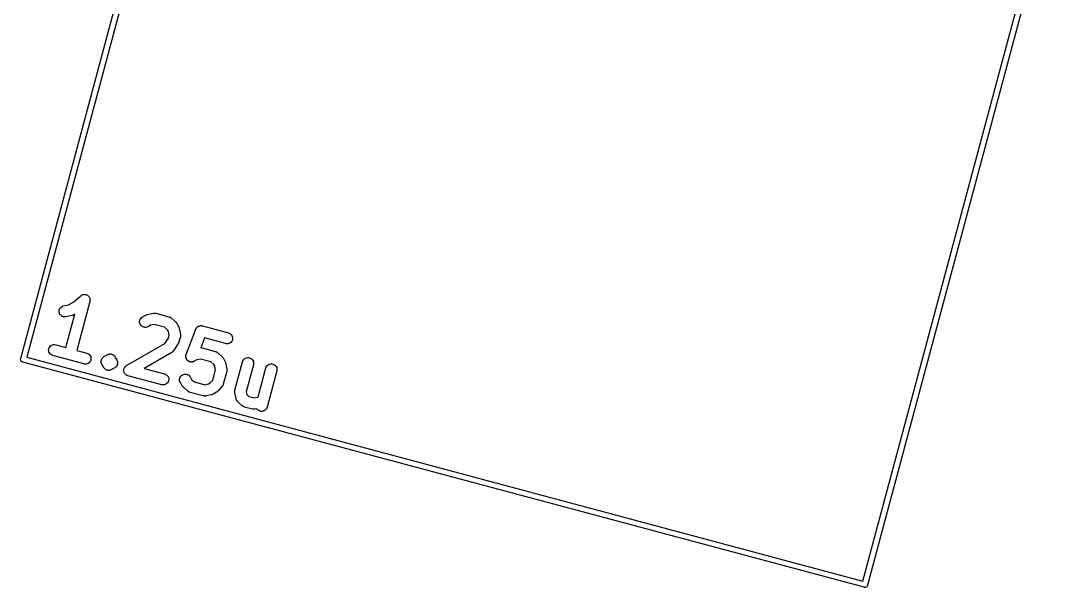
# Model space of a CAD drawing. Extents: x 72 to 342, y -189 to -99.
# Drawn here: x 158.87 to 186.64, y -189.4 to -174.06 of the extents above; entities that cross this region are included whole.
import ezdxf

# ---------------------------------------------------------------- set-up
doc = ezdxf.new("R2010")
doc.units = 0
doc.header["$MEASUREMENT"] = 0
doc.layers.add('BLACK', color=7, linetype='CONTINUOUS')

msp = doc.modelspace()

# ---------------------------------------------------------------- linework, layer by layer
at = {"layer": 'BLACK', "linetype": 'CONTINUOUS'}
for p, q in [((158.87, -183.204), (163.733, -165.056)), ((163.861, -165.165), (159.036, -183.173)), ((181.647, -189.232), (186.472, -171.224)), ((186.638, -171.193), (181.775, -189.341)), ((160.307, -181.671), (160.493, -181.508)), ((160.493, -181.508), (160.494, -181.507)), ((160.494, -181.506), (160.507, -181.498)), ((160.494, -181.507), (160.494, -181.506)), ((160.494, -181.507), (160.494, -181.507)), ((160.494, -181.507), (160.494, -181.507)), ((160.507, -181.498), (160.518, -181.489)), ((160.518, -181.489), (160.519, -181.489)), ((160.519, -181.489), (160.532, -181.483)), ((160.519, -181.489), (160.519, -181.489)), ((160.532, -181.483), (160.546, -181.477)), ((160.546, -181.477), (160.56, -181.474)), ((160.546, -181.477), (160.546, -181.477)), ((160.546, -181.477), (160.546, -181.477)), ((160.56, -181.474), (160.575, -181.471)), ((160.575, -181.471), (160.575, -181.471)), ((160.575, -181.471), (160.575, -181.471)), ((160.575, -181.471), (160.59, -181.471)), ((160.59, -181.471), (160.604, -181.47)), ((160.604, -181.47), (160.605, -181.47)), ((160.605, -181.47), (160.605, -181.47)), ((160.605, -181.47), (160.62, -181.473)), ((160.62, -181.473), (160.634, -181.475)), ((160.634, -181.475), (160.634, -181.475)), ((160.634, -181.475), (160.634, -181.475)), ((160.634, -181.475), (160.648, -181.481)), ((160.648, -181.481), (160.662, -181.486)), ((160.662, -181.486), (160.662, -181.486)), ((160.662, -181.486), (160.662, -181.486)), ((160.662, -181.486), (160.674, -181.494)), ((160.674, -181.494), (160.687, -181.502)), ((160.687, -181.502), (160.687, -181.502)), ((160.687, -181.502), (160.687, -181.502)), ((160.687, -181.502), (160.698, -181.512)), ((160.698, -181.512), (160.708, -181.522)), ((160.708, -181.522), (160.708, -181.522)), ((160.708, -181.522), (160.708, -181.522)), ((160.708, -181.522), (160.717, -181.534)), ((160.717, -181.534), (160.726, -181.547)), ((160.726, -181.547), (160.726, -181.547)), ((160.726, -181.547), (160.726, -181.547)), ((160.726, -181.547), (160.732, -181.56)), ((160.732, -181.56), (160.738, -181.574)), ((160.738, -181.574), (160.738, -181.574)), ((160.738, -181.574), (160.738, -181.574)), ((160.738, -181.574), (160.741, -181.588)), ((160.741, -181.588), (160.744, -181.603)), ((160.744, -181.603), (160.744, -181.603)), ((160.744, -181.603), (160.744, -181.603)), ((160.744, -181.603), (160.745, -181.617)), ((160.745, -181.617), (160.745, -181.632)), ((159.908, -181.93), (159.911, -181.9)), ((159.911, -181.9), (159.919, -181.872)), ((159.919, -181.872), (159.933, -181.846)), ((159.933, -181.846), (159.952, -181.823)), ((159.952, -181.823), (159.975, -181.804)), ((159.975, -181.804), (160.001, -181.79)), ((160.001, -181.79), (160.029, -181.781)), ((160.029, -181.781), (160.164, -181.753)), ((160.164, -181.753), (160.307, -181.671)), ((160.741, -181.662), (160.386, -182.987)), ((160.743, -181.647), (160.741, -181.662)), ((160.745, -181.633), (160.743, -181.647)), ((160.745, -181.632), (160.745, -181.632)), ((160.745, -181.632), (160.745, -181.633)), ((159.91, -181.96), (159.908, -181.93)), ((159.919, -181.988), (159.91, -181.96)), ((159.933, -182.014), (159.919, -181.988)), ((159.952, -182.037), (159.933, -182.014)), ((159.975, -182.056), (159.952, -182.037)), ((160.001, -182.071), (159.975, -182.056)), ((160.029, -182.079), (160.001, -182.071)), ((160.059, -182.083), (160.029, -182.079)), ((160.088, -182.08), (160.059, -182.083)), ((160.091, -182.079), (160.088, -182.08)), ((160.091, -182.908), (160.332, -182.008)), ((160.25, -182.047), (160.091, -182.079)), ((160.258, -182.044), (160.25, -182.047)), ((160.266, -182.043), (160.258, -182.044)), ((160.272, -182.04), (160.266, -182.043)), ((160.278, -182.038), (160.272, -182.04)), ((160.285, -182.034), (160.278, -182.038)), ((160.293, -182.031), (160.285, -182.034)), ((160.295, -182.03), (160.293, -182.031)), ((160.332, -182.008), (160.295, -182.03)), ((162.086, -182.203), (162.091, -182.173)), ((162.091, -182.173), (162.102, -182.145)), ((162.102, -182.145), (162.117, -182.12)), ((162.117, -182.12), (162.138, -182.099)), ((162.138, -182.099), (162.162, -182.081)), ((162.162, -182.081), (162.251, -182.03)), ((162.251, -182.03), (162.253, -182.029)), ((162.253, -182.029), (162.26, -182.025)), ((162.26, -182.025), (162.268, -182.021)), ((162.268, -182.021), (162.274, -182.02)), ((162.274, -182.02), (162.28, -182.017)), ((162.28, -182.017), (162.288, -182.015)), ((162.288, -182.015), (162.296, -182.013)), ((162.296, -182.013), (162.455, -181.98)), ((162.455, -181.98), (162.457, -181.98)), ((162.457, -181.98), (162.462, -181.979)), ((162.462, -181.979), (162.466, -181.978)), ((162.466, -181.978), (162.477, -181.978)), ((162.477, -181.978), (162.487, -181.977)), ((162.487, -181.977), (162.492, -181.977)), ((162.492, -181.977), (162.496, -181.977)), ((162.496, -181.977), (162.506, -181.979)), ((162.506, -181.979), (162.517, -181.98)), ((162.517, -181.98), (162.521, -181.981)), ((162.521, -181.981), (162.525, -181.982)), ((162.525, -181.982), (162.876, -182.076)), ((162.876, -182.076), (162.878, -182.077)), ((162.878, -182.077), (162.882, -182.078)), ((162.882, -182.078), (162.886, -182.079)), ((162.886, -182.079), (162.896, -182.084)), ((162.896, -182.084), (162.906, -182.088)), ((162.906, -182.088), (162.909, -182.09)), ((162.909, -182.09), (162.913, -182.092)), ((162.913, -182.092), (162.922, -182.098)), ((162.922, -182.098), (162.931, -182.104)), ((162.931, -182.104), (162.934, -182.107)), ((162.934, -182.107), (162.938, -182.109)), ((162.938, -182.109), (163.059, -182.217)), ((162.087, -182.232), (162.086, -182.203)), ((162.093, -182.261), (162.087, -182.232)), ((162.106, -182.289), (162.093, -182.261)), ((162.123, -182.313), (162.106, -182.289)), ((162.144, -182.333), (162.123, -182.313)), ((162.169, -182.349), (162.144, -182.333)), ((162.197, -182.36), (162.169, -182.349)), ((162.226, -182.365), (162.197, -182.36)), ((162.256, -182.365), (162.226, -182.365)), ((162.285, -182.358), (162.256, -182.365)), ((162.312, -182.346), (162.285, -182.358)), ((162.314, -182.345), (162.312, -182.346)), ((162.382, -182.306), (162.314, -182.345)), ((162.481, -182.286), (162.382, -182.306)), ((162.762, -182.361), (162.481, -182.286)), ((162.838, -182.429), (162.762, -182.361)), ((162.865, -182.475), (162.838, -182.429)), ((163.059, -182.217), (163.061, -182.218)), ((163.061, -182.218), (163.066, -182.225)), ((163.066, -182.225), (163.073, -182.231)), ((163.073, -182.231), (163.076, -182.236)), ((163.076, -182.236), (163.08, -182.24)), ((163.08, -182.24), (163.085, -182.248)), ((163.085, -182.248), (163.09, -182.255)), ((163.09, -182.255), (163.141, -182.344)), ((163.141, -182.344), (163.142, -182.345)), ((163.142, -182.345), (163.146, -182.353)), ((163.146, -182.353), (163.15, -182.361)), ((163.15, -182.361), (163.152, -182.367)), ((163.152, -182.367), (163.154, -182.373)), ((163.154, -182.373), (163.156, -182.381)), ((163.156, -182.381), (163.158, -182.389)), ((163.158, -182.389), (163.191, -182.548)), ((163.347, -183.096), (163.605, -182.414)), ((163.605, -182.414), (163.606, -182.412)), ((163.606, -182.412), (163.609, -182.406)), ((163.609, -182.406), (163.611, -182.399)), ((163.611, -182.399), (163.616, -182.392)), ((163.616, -182.392), (163.62, -182.385)), ((163.62, -182.385), (163.624, -182.38)), ((163.624, -182.38), (163.627, -182.374)), ((163.627, -182.374), (163.633, -182.368)), ((163.633, -182.368), (163.638, -182.362)), ((163.638, -182.362), (163.643, -182.357)), ((163.643, -182.357), (163.648, -182.352)), ((163.648, -182.352), (163.654, -182.348)), ((163.654, -182.348), (163.661, -182.342)), ((163.661, -182.342), (163.666, -182.339)), ((163.666, -182.339), (163.672, -182.335)), ((163.672, -182.335), (163.679, -182.332)), ((163.679, -182.332), (163.687, -182.328)), ((163.687, -182.328), (163.693, -182.326)), ((163.693, -182.326), (163.699, -182.323)), ((163.699, -182.323), (163.707, -182.321)), ((163.707, -182.321), (163.715, -182.319)), ((163.715, -182.319), (163.721, -182.318)), ((163.721, -182.318), (163.728, -182.316)), ((163.728, -182.316), (163.736, -182.316)), ((163.736, -182.316), (163.744, -182.315)), ((163.744, -182.315), (163.751, -182.316)), ((163.751, -182.316), (163.758, -182.315)), ((163.758, -182.315), (163.766, -182.317)), ((163.766, -182.317), (163.774, -182.317)), ((163.774, -182.317), (163.78, -182.319)), ((163.78, -182.319), (163.787, -182.32)), ((163.787, -182.32), (164.488, -182.508)), ((162.77, -182.797), (162.863, -182.656)), ((162.863, -182.656), (162.885, -182.574)), ((162.885, -182.574), (162.865, -182.475)), ((163.189, -182.618), (163.151, -182.758)), ((163.19, -182.614), (163.189, -182.618)), ((163.191, -182.61), (163.19, -182.614)), ((163.191, -182.548), (163.191, -182.55)), ((163.191, -182.55), (163.192, -182.555)), ((163.192, -182.599), (163.191, -182.61)), ((163.192, -182.555), (163.193, -182.559)), ((163.194, -182.589), (163.192, -182.599)), ((163.193, -182.559), (163.193, -182.57)), ((163.193, -182.57), (163.194, -182.58)), ((163.194, -182.58), (163.194, -182.584)), ((163.194, -182.584), (163.194, -182.589)), ((163.842, -182.65), (163.742, -182.914)), ((164.409, -182.803), (163.842, -182.65)), ((164.488, -182.508), (164.49, -182.509)), ((164.49, -182.509), (164.518, -182.52)), ((164.518, -182.52), (164.543, -182.536)), ((164.543, -182.536), (164.564, -182.556)), ((164.564, -182.556), (164.581, -182.58)), ((164.585, -182.724), (164.569, -182.749)), ((164.581, -182.58), (164.593, -182.608)), ((164.596, -182.696), (164.585, -182.724)), ((164.593, -182.608), (164.6, -182.637)), ((164.601, -182.666), (164.596, -182.696)), ((164.6, -182.637), (164.601, -182.666)), ((159.626, -182.97), (159.631, -182.941)), ((159.627, -183), (159.626, -182.97)), ((159.633, -183.029), (159.627, -183)), ((159.631, -182.941), (159.642, -182.913)), ((159.642, -182.913), (159.658, -182.888)), ((159.658, -182.888), (159.678, -182.867)), ((159.678, -182.867), (159.703, -182.849)), ((159.703, -182.849), (159.73, -182.837)), ((159.73, -182.837), (159.759, -182.83)), ((159.759, -182.83), (159.788, -182.83)), ((159.788, -182.83), (159.818, -182.834)), ((159.818, -182.834), (160.091, -182.908)), ((160.386, -182.987), (160.659, -183.06)), ((161.735, -183.394), (162.77, -182.797)), ((162.991, -183.011), (162.985, -183.019)), ((162.998, -183.004), (162.991, -183.011)), ((163.001, -183), (162.998, -183.004)), ((163.004, -182.996), (163.001, -183)), ((163.005, -182.995), (163.004, -182.996)), ((163.131, -182.803), (163.005, -182.995)), ((163.135, -182.795), (163.131, -182.803)), ((163.14, -182.788), (163.135, -182.795)), ((163.142, -182.782), (163.14, -182.788)), ((163.145, -182.777), (163.142, -182.782)), ((163.148, -182.768), (163.145, -182.777)), ((163.151, -182.761), (163.148, -182.768)), ((163.151, -182.758), (163.151, -182.761)), ((163.742, -182.914), (163.743, -182.914)), ((163.743, -182.914), (163.748, -182.914)), ((163.748, -182.914), (163.758, -182.915)), ((163.758, -182.915), (163.768, -182.917)), ((163.768, -182.917), (163.773, -182.918)), ((163.773, -182.918), (163.777, -182.919)), ((163.777, -182.919), (164.128, -183.013)), ((164.128, -183.013), (164.13, -183.013)), ((164.13, -183.013), (164.134, -183.015)), ((164.134, -183.015), (164.138, -183.016)), ((164.138, -183.016), (164.148, -183.02)), ((164.439, -182.807), (164.409, -182.803)), ((164.468, -182.806), (164.439, -182.807)), ((164.497, -182.8), (164.468, -182.806)), ((164.524, -182.788), (164.497, -182.8)), ((164.549, -182.77), (164.524, -182.788)), ((164.569, -182.749), (164.549, -182.77)), ((158.866, -183.222), (158.868, -183.207)), ((158.866, -183.237), (158.866, -183.222)), ((158.87, -183.252), (158.866, -183.237)), ((158.868, -183.207), (158.87, -183.204)), ((158.876, -183.265), (158.87, -183.252)), ((158.885, -183.278), (158.876, -183.265)), ((158.896, -183.288), (158.885, -183.278)), ((158.908, -183.296), (158.896, -183.288)), ((159.036, -183.173), (181.647, -189.232)), ((159.645, -183.056), (159.633, -183.029)), ((159.663, -183.081), (159.645, -183.056)), ((159.684, -183.101), (159.663, -183.081)), ((159.709, -183.117), (159.684, -183.101)), ((159.737, -183.128), (159.709, -183.117)), ((159.739, -183.129), (159.737, -183.128)), ((160.58, -183.354), (159.739, -183.129)), ((160.659, -183.06), (160.661, -183.06)), ((160.661, -183.06), (160.689, -183.071)), ((160.689, -183.071), (160.714, -183.087)), ((160.714, -183.087), (160.735, -183.108)), ((160.735, -183.108), (160.752, -183.132)), ((160.756, -183.275), (160.74, -183.3)), ((160.752, -183.132), (160.764, -183.159)), ((160.766, -183.247), (160.756, -183.275)), ((160.764, -183.159), (160.771, -183.188)), ((160.771, -183.218), (160.766, -183.247)), ((160.771, -183.188), (160.771, -183.218)), ((161.047, -183.275), (161.05, -183.261)), ((161.047, -183.276), (161.047, -183.275)), ((161.047, -183.277), (161.047, -183.276)), ((161.047, -183.291), (161.047, -183.277)), ((161.048, -183.305), (161.047, -183.291)), ((161.05, -183.261), (161.052, -183.247)), ((161.052, -183.246), (161.057, -183.233)), ((161.052, -183.247), (161.052, -183.246)), ((161.052, -183.247), (161.052, -183.247)), ((161.057, -183.233), (161.063, -183.219)), ((161.063, -183.218), (161.071, -183.206)), ((161.063, -183.219), (161.063, -183.218)), ((161.063, -183.219), (161.063, -183.219)), ((161.071, -183.206), (161.078, -183.194)), ((161.078, -183.194), (161.079, -183.194)), ((161.079, -183.193), (161.089, -183.183)), ((161.079, -183.194), (161.079, -183.193)), ((161.089, -183.183), (161.099, -183.173)), ((161.099, -183.172), (161.111, -183.164)), ((161.099, -183.173), (161.099, -183.172)), ((161.099, -183.172), (161.099, -183.172)), ((161.111, -183.164), (161.123, -183.155)), ((161.123, -183.155), (161.212, -183.104)), ((161.212, -183.104), (161.213, -183.103)), ((161.213, -183.103), (161.213, -183.103)), ((161.213, -183.103), (161.213, -183.103)), ((161.213, -183.103), (161.213, -183.103)), ((161.213, -183.103), (161.213, -183.103)), ((161.213, -183.103), (161.213, -183.103)), ((161.213, -183.103), (161.214, -183.103)), ((161.214, -183.103), (161.227, -183.097)), ((161.227, -183.097), (161.24, -183.091)), ((161.227, -183.097), (161.227, -183.097)), ((161.24, -183.091), (161.24, -183.091)), ((161.24, -183.091), (161.24, -183.091)), ((161.24, -183.091), (161.241, -183.091)), ((161.241, -183.091), (161.255, -183.088)), ((161.241, -183.091), (161.241, -183.091)), ((161.255, -183.088), (161.269, -183.085)), ((161.269, -183.085), (161.269, -183.085)), ((161.269, -183.085), (161.269, -183.085)), ((161.269, -183.085), (161.27, -183.085)), ((161.27, -183.085), (161.284, -183.084)), ((161.27, -183.085), (161.27, -183.085)), ((161.284, -183.084), (161.299, -183.084)), ((161.299, -183.084), (161.299, -183.084)), ((161.299, -183.084), (161.299, -183.084)), ((161.299, -183.084), (161.3, -183.084)), ((161.299, -183.084), (161.299, -183.084)), ((161.3, -183.084), (161.314, -183.086)), ((161.314, -183.086), (161.328, -183.089)), ((161.328, -183.089), (161.328, -183.089)), ((161.328, -183.089), (161.328, -183.089)), ((161.328, -183.089), (161.329, -183.089)), ((161.329, -183.089), (161.329, -183.089)), ((161.329, -183.089), (161.342, -183.094)), ((161.342, -183.094), (161.356, -183.099)), ((161.356, -183.099), (161.356, -183.099)), ((161.356, -183.099), (161.356, -183.1)), ((161.356, -183.1), (161.356, -183.1)), ((161.356, -183.1), (161.357, -183.1)), ((161.357, -183.1), (161.369, -183.108)), ((161.369, -183.108), (161.381, -183.115)), ((161.381, -183.115), (161.381, -183.115)), ((161.381, -183.115), (161.381, -183.115)), ((161.381, -183.115), (161.382, -183.116)), ((161.382, -183.116), (161.382, -183.116)), ((161.382, -183.116), (161.392, -183.126)), ((161.392, -183.126), (161.403, -183.135)), ((161.403, -183.135), (161.403, -183.136)), ((161.403, -183.136), (161.403, -183.136)), ((161.403, -183.136), (161.403, -183.136)), ((161.403, -183.136), (161.403, -183.136)), ((161.403, -183.136), (161.412, -183.148)), ((161.412, -183.148), (161.42, -183.16)), ((161.42, -183.16), (161.471, -183.249)), ((161.471, -183.249), (161.472, -183.249)), ((161.472, -183.249), (161.472, -183.249)), ((161.472, -183.249), (161.472, -183.25)), ((161.472, -183.25), (161.472, -183.25)), ((161.472, -183.25), (161.478, -183.263)), ((161.478, -183.263), (161.484, -183.277)), ((161.484, -183.277), (161.484, -183.277)), ((161.484, -183.277), (161.484, -183.278)), ((161.484, -183.278), (161.487, -183.292)), ((161.487, -183.292), (161.49, -183.306)), ((162.954, -183.043), (162.206, -183.474)), ((162.958, -183.04), (162.954, -183.043)), ((162.962, -183.038), (162.958, -183.04)), ((162.97, -183.031), (162.962, -183.038)), ((162.978, -183.025), (162.97, -183.031)), ((162.981, -183.022), (162.978, -183.025)), ((162.985, -183.019), (162.981, -183.022)), ((163.337, -183.154), (163.338, -183.147)), ((163.338, -183.161), (163.337, -183.154)), ((163.338, -183.139), (163.339, -183.132)), ((163.338, -183.147), (163.338, -183.139)), ((163.339, -183.169), (163.338, -183.161)), ((163.339, -183.132), (163.34, -183.124)), ((163.34, -183.176), (163.339, -183.169)), ((163.34, -183.124), (163.341, -183.117)), ((163.341, -183.184), (163.34, -183.176)), ((163.341, -183.117), (163.343, -183.11)), ((163.344, -183.191), (163.341, -183.184)), ((163.343, -183.11), (163.345, -183.103)), ((163.345, -183.198), (163.344, -183.191)), ((163.345, -183.103), (163.347, -183.096)), ((163.348, -183.205), (163.345, -183.198)), ((163.351, -183.212), (163.348, -183.205)), ((163.354, -183.218), (163.351, -183.212)), ((163.357, -183.225), (163.354, -183.218)), ((163.362, -183.231), (163.357, -183.225)), ((163.365, -183.238), (163.362, -183.231)), ((163.37, -183.243), (163.365, -183.238)), ((163.374, -183.249), (163.37, -183.243)), ((163.38, -183.254), (163.374, -183.249)), ((163.385, -183.26), (163.38, -183.254)), ((163.391, -183.265), (163.385, -183.26)), ((163.396, -183.27), (163.391, -183.265)), ((163.402, -183.274), (163.396, -183.27)), ((163.408, -183.278), (163.402, -183.274)), ((163.415, -183.282), (163.408, -183.278)), ((163.421, -183.286), (163.415, -183.282)), ((163.428, -183.288), (163.421, -183.286)), ((163.435, -183.292), (163.428, -183.288)), ((163.442, -183.294), (163.435, -183.292)), ((163.449, -183.296), (163.442, -183.294)), ((163.537, -183.295), (163.53, -183.296)), ((163.544, -183.292), (163.537, -183.295)), ((163.551, -183.289), (163.544, -183.292)), ((163.557, -183.286), (163.551, -183.289)), ((163.564, -183.283), (163.557, -183.286)), ((163.566, -183.282), (163.564, -183.283)), ((163.633, -183.243), (163.566, -183.282)), ((163.733, -183.222), (163.633, -183.243)), ((164.014, -183.298), (163.733, -183.222)), ((164.148, -183.02), (164.157, -183.024)), ((164.157, -183.024), (164.161, -183.026)), ((164.161, -183.026), (164.165, -183.028)), ((164.165, -183.028), (164.174, -183.034)), ((164.174, -183.034), (164.182, -183.04)), ((164.182, -183.04), (164.186, -183.043)), ((164.186, -183.043), (164.189, -183.046)), ((164.189, -183.046), (164.311, -183.153)), ((164.311, -183.153), (164.312, -183.155)), ((164.312, -183.155), (164.318, -183.161)), ((164.318, -183.161), (164.324, -183.167)), ((164.324, -183.167), (164.328, -183.172)), ((164.328, -183.172), (164.332, -183.177)), ((164.332, -183.177), (164.337, -183.184)), ((164.337, -183.184), (164.342, -183.191)), ((164.342, -183.191), (164.393, -183.28)), ((164.393, -183.28), (164.394, -183.282)), ((164.394, -183.282), (164.397, -183.29)), ((164.397, -183.29), (164.401, -183.297)), ((164.664, -184.065), (164.871, -183.294)), ((164.871, -183.294), (164.872, -183.292)), ((164.872, -183.292), (164.882, -183.265)), ((164.882, -183.265), (164.898, -183.24)), ((164.898, -183.24), (164.919, -183.218)), ((164.919, -183.218), (164.943, -183.201)), ((164.943, -183.201), (164.971, -183.189)), ((164.971, -183.189), (165, -183.183)), ((165, -183.183), (165.029, -183.182)), ((165.029, -183.182), (165.059, -183.187)), ((165.059, -183.187), (165.086, -183.198)), ((165.086, -183.198), (165.112, -183.213)), ((165.112, -183.213), (165.133, -183.234)), ((165.133, -183.234), (165.15, -183.258)), ((165.15, -183.258), (165.163, -183.285)), ((165.163, -183.285), (165.169, -183.314)), ((158.923, -183.301), (158.908, -183.296)), ((158.926, -183.302), (158.923, -183.301)), ((181.677, -189.398), (158.926, -183.302)), ((160.609, -183.359), (160.58, -183.354)), ((160.639, -183.358), (160.609, -183.359)), ((160.668, -183.351), (160.639, -183.358)), ((160.695, -183.339), (160.668, -183.351)), ((160.719, -183.322), (160.695, -183.339)), ((160.74, -183.3), (160.719, -183.322)), ((161.048, -183.306), (161.048, -183.305)), ((161.051, -183.32), (161.048, -183.306)), ((161.048, -183.306), (161.048, -183.306)), ((161.054, -183.334), (161.051, -183.32)), ((161.054, -183.335), (161.054, -183.334)), ((161.06, -183.348), (161.054, -183.335)), ((161.054, -183.335), (161.054, -183.335)), ((161.066, -183.362), (161.06, -183.348)), ((161.067, -183.362), (161.066, -183.362)), ((161.066, -183.362), (161.066, -183.362)), ((161.067, -183.363), (161.067, -183.362)), ((161.067, -183.362), (161.067, -183.362)), ((161.118, -183.452), (161.067, -183.363)), ((161.127, -183.464), (161.118, -183.452)), ((161.135, -183.476), (161.127, -183.464)), ((161.136, -183.476), (161.135, -183.476)), ((161.135, -183.476), (161.135, -183.476)), ((161.135, -183.476), (161.135, -183.476)), ((161.146, -183.486), (161.136, -183.476)), ((161.136, -183.476), (161.136, -183.476)), ((161.157, -183.496), (161.146, -183.486)), ((161.157, -183.497), (161.157, -183.496)), ((161.157, -183.496), (161.157, -183.496)), ((161.157, -183.496), (161.157, -183.496)), ((161.169, -183.504), (161.157, -183.497)), ((161.157, -183.497), (161.157, -183.497)), ((161.182, -183.512), (161.169, -183.504)), ((161.183, -183.513), (161.182, -183.512)), ((161.182, -183.512), (161.182, -183.512)), ((161.182, -183.512), (161.182, -183.512)), ((161.182, -183.512), (161.182, -183.512)), ((161.196, -183.518), (161.183, -183.513)), ((161.209, -183.523), (161.196, -183.518)), ((161.21, -183.523), (161.209, -183.523)), ((161.225, -183.526), (161.21, -183.523)), ((161.21, -183.523), (161.21, -183.523)), ((161.21, -183.523), (161.21, -183.523)), ((161.21, -183.523), (161.21, -183.523)), ((161.239, -183.528), (161.225, -183.526)), ((161.24, -183.528), (161.239, -183.528)), ((161.239, -183.528), (161.239, -183.528)), ((161.239, -183.528), (161.239, -183.528)), ((161.239, -183.528), (161.239, -183.528)), ((161.254, -183.528), (161.24, -183.528)), ((161.268, -183.527), (161.254, -183.528)), ((161.269, -183.527), (161.268, -183.527)), ((161.283, -183.524), (161.269, -183.527)), ((161.269, -183.527), (161.269, -183.527)), ((161.269, -183.527), (161.269, -183.527)), ((161.269, -183.527), (161.269, -183.527)), ((161.297, -183.521), (161.283, -183.524)), ((161.298, -183.521), (161.297, -183.521)), ((161.311, -183.515), (161.298, -183.521)), ((161.298, -183.521), (161.298, -183.521)), ((161.298, -183.521), (161.298, -183.521)), ((161.298, -183.521), (161.298, -183.521)), ((161.325, -183.509), (161.311, -183.515)), ((161.326, -183.509), (161.325, -183.509)), ((161.325, -183.509), (161.325, -183.509)), ((161.325, -183.509), (161.325, -183.509)), ((161.325, -183.509), (161.325, -183.509)), ((161.327, -183.508), (161.326, -183.509)), ((161.326, -183.509), (161.326, -183.509)), ((161.326, -183.509), (161.326, -183.509)), ((161.415, -183.457), (161.327, -183.508)), ((161.427, -183.448), (161.415, -183.457)), ((161.439, -183.44), (161.427, -183.448)), ((161.44, -183.439), (161.439, -183.44)), ((161.439, -183.44), (161.439, -183.44)), ((161.449, -183.429), (161.44, -183.439)), ((161.459, -183.419), (161.449, -183.429)), ((161.46, -183.418), (161.459, -183.419)), ((161.468, -183.406), (161.46, -183.418)), ((161.46, -183.418), (161.46, -183.418)), ((161.475, -183.393), (161.468, -183.406)), ((161.476, -183.393), (161.475, -183.393)), ((161.475, -183.393), (161.475, -183.393)), ((161.481, -183.379), (161.476, -183.393)), ((161.486, -183.366), (161.481, -183.379)), ((161.489, -183.351), (161.486, -183.365)), ((161.486, -183.365), (161.486, -183.365)), ((161.486, -183.365), (161.486, -183.366)), ((161.491, -183.336), (161.489, -183.351)), ((161.49, -183.306), (161.49, -183.306)), ((161.49, -183.306), (161.491, -183.307)), ((161.491, -183.307), (161.491, -183.321)), ((161.491, -183.321), (161.491, -183.335)), ((161.491, -183.335), (161.491, -183.336)), ((161.491, -183.336), (161.491, -183.336)), ((161.659, -183.515), (161.662, -183.501)), ((161.659, -183.516), (161.659, -183.515)), ((161.659, -183.515), (161.659, -183.515)), ((161.659, -183.53), (161.659, -183.516)), ((161.66, -183.545), (161.659, -183.53)), ((161.663, -183.56), (161.66, -183.545)), ((161.66, -183.545), (161.66, -183.545)), ((161.66, -183.545), (161.66, -183.545)), ((161.662, -183.501), (161.664, -183.486)), ((161.666, -183.574), (161.663, -183.56)), ((161.664, -183.486), (161.669, -183.472)), ((161.664, -183.486), (161.664, -183.486)), ((161.664, -183.486), (161.664, -183.486)), ((161.669, -183.472), (161.675, -183.459)), ((161.675, -183.458), (161.683, -183.446)), ((161.675, -183.459), (161.675, -183.458)), ((161.675, -183.458), (161.675, -183.458)), ((161.683, -183.446), (161.69, -183.433)), ((161.69, -183.433), (161.691, -183.433)), ((161.691, -183.433), (161.701, -183.422)), ((161.691, -183.433), (161.691, -183.433)), ((161.701, -183.422), (161.711, -183.412)), ((161.711, -183.411), (161.723, -183.403)), ((161.711, -183.412), (161.711, -183.411)), ((161.711, -183.411), (161.711, -183.411)), ((161.723, -183.403), (161.735, -183.394)), ((162.206, -183.474), (162.762, -183.623)), ((163.456, -183.298), (163.449, -183.296)), ((163.464, -183.3), (163.456, -183.298)), ((163.471, -183.3), (163.464, -183.3)), ((163.478, -183.302), (163.471, -183.3)), ((163.486, -183.301), (163.478, -183.302)), ((163.493, -183.302), (163.486, -183.301)), ((163.501, -183.301), (163.493, -183.302)), ((163.508, -183.301), (163.501, -183.301)), ((163.515, -183.299), (163.508, -183.301)), ((163.523, -183.298), (163.515, -183.299)), ((163.53, -183.296), (163.523, -183.298)), ((164.09, -183.365), (164.014, -183.298)), ((164.062, -183.792), (164.137, -183.511)), ((164.117, -183.411), (164.09, -183.365)), ((164.137, -183.511), (164.117, -183.411)), ((164.441, -183.555), (164.347, -183.905)), ((164.401, -183.297), (164.403, -183.303)), ((164.403, -183.303), (164.406, -183.309)), ((164.406, -183.309), (164.408, -183.318)), ((164.408, -183.318), (164.41, -183.326)), ((164.41, -183.326), (164.443, -183.485)), ((164.443, -183.546), (164.441, -183.55)), ((164.441, -183.55), (164.441, -183.555)), ((164.443, -183.485), (164.443, -183.487)), ((164.443, -183.487), (164.444, -183.491)), ((164.444, -183.536), (164.443, -183.546)), ((164.444, -183.491), (164.445, -183.496)), ((164.445, -183.525), (164.444, -183.536)), ((164.445, -183.496), (164.445, -183.506)), ((164.445, -183.506), (164.446, -183.516)), ((164.446, -183.516), (164.445, -183.521)), ((164.445, -183.521), (164.445, -183.525)), ((165.165, -183.373), (164.968, -184.11)), ((165.17, -183.344), (165.165, -183.373)), ((165.169, -183.314), (165.17, -183.344)), ((165.293, -184.244), (165.502, -183.463)), ((165.502, -183.461), (165.513, -183.434)), ((165.502, -183.463), (165.502, -183.461)), ((165.513, -183.434), (165.529, -183.409)), ((165.529, -183.409), (165.55, -183.387)), ((165.796, -183.542), (165.533, -184.524)), ((165.55, -183.387), (165.574, -183.37)), ((165.574, -183.37), (165.602, -183.358)), ((165.602, -183.358), (165.631, -183.352)), ((165.631, -183.352), (165.66, -183.351)), ((165.66, -183.351), (165.69, -183.356)), ((165.69, -183.356), (165.717, -183.367)), ((165.717, -183.367), (165.743, -183.382)), ((165.743, -183.382), (165.764, -183.403)), ((165.764, -183.403), (165.781, -183.427)), ((165.781, -183.427), (165.794, -183.454)), ((165.794, -183.454), (165.8, -183.483)), ((165.801, -183.513), (165.796, -183.542)), ((165.8, -183.483), (165.801, -183.513)), ((161.667, -183.574), (161.666, -183.574)), ((161.666, -183.574), (161.666, -183.574)), ((161.672, -183.588), (161.667, -183.574)), ((161.678, -183.601), (161.672, -183.588)), ((161.679, -183.601), (161.678, -183.601)), ((161.679, -183.602), (161.679, -183.601)), ((161.687, -183.614), (161.679, -183.602)), ((161.695, -183.626), (161.687, -183.614)), ((161.696, -183.626), (161.695, -183.626)), ((161.706, -183.636), (161.696, -183.626)), ((161.696, -183.626), (161.696, -183.626)), ((161.717, -183.646), (161.706, -183.636)), ((161.73, -183.654), (161.717, -183.646)), ((161.717, -183.646), (161.717, -183.646)), ((161.717, -183.646), (161.717, -183.646)), ((161.742, -183.662), (161.73, -183.654)), ((161.756, -183.668), (161.742, -183.662)), ((161.742, -183.662), (161.742, -183.662)), ((161.742, -183.662), (161.742, -183.662)), ((161.77, -183.673), (161.756, -183.668)), ((161.772, -183.674), (161.77, -183.673)), ((161.77, -183.673), (161.77, -183.673)), ((161.77, -183.673), (161.77, -183.673)), ((161.77, -183.673), (161.77, -183.673)), ((162.683, -183.918), (161.772, -183.674)), ((162.762, -183.623), (162.764, -183.624)), ((162.764, -183.624), (162.792, -183.635)), ((162.792, -183.635), (162.817, -183.651)), ((162.817, -183.651), (162.838, -183.671)), ((162.838, -183.671), (162.855, -183.696)), ((162.859, -183.839), (162.843, -183.864)), ((162.855, -183.696), (162.867, -183.723)), ((162.869, -183.811), (162.859, -183.839)), ((162.867, -183.723), (162.874, -183.752)), ((162.874, -183.782), (162.869, -183.811)), ((162.874, -183.752), (162.874, -183.782)), ((163.169, -183.769), (163.174, -183.74)), ((163.169, -183.799), (163.169, -183.769)), ((163.176, -183.828), (163.169, -183.799)), ((163.174, -183.74), (163.185, -183.712)), ((163.188, -183.855), (163.176, -183.828)), ((163.185, -183.712), (163.201, -183.687)), ((163.201, -183.687), (163.221, -183.665)), ((163.221, -183.665), (163.245, -183.648)), ((163.245, -183.648), (163.273, -183.636)), ((163.273, -183.636), (163.302, -183.629)), ((163.302, -183.629), (163.331, -183.629)), ((163.331, -183.629), (163.361, -183.633)), ((163.361, -183.633), (163.389, -183.644)), ((163.389, -183.644), (163.414, -183.66)), ((163.414, -183.66), (163.435, -183.68)), ((163.435, -183.68), (163.453, -183.704)), ((163.453, -183.704), (163.492, -183.772)), ((163.492, -183.772), (163.568, -183.839)), ((163.568, -183.839), (163.849, -183.915)), ((163.994, -183.868), (164.062, -183.792)), ((162.712, -183.923), (162.683, -183.918)), ((162.742, -183.922), (162.712, -183.923)), ((162.771, -183.915), (162.742, -183.922)), ((162.798, -183.903), (162.771, -183.915)), ((162.822, -183.886), (162.798, -183.903)), ((162.843, -183.864), (162.822, -183.886)), ((163.189, -183.857), (163.188, -183.855)), ((163.24, -183.946), (163.189, -183.857)), ((163.245, -183.953), (163.24, -183.946)), ((163.249, -183.96), (163.245, -183.953)), ((163.254, -183.965), (163.249, -183.96)), ((163.257, -183.97), (163.254, -183.965)), ((163.264, -183.976), (163.257, -183.97)), ((163.269, -183.982), (163.264, -183.976)), ((163.271, -183.983), (163.269, -183.982)), ((163.392, -184.091), (163.271, -183.983)), ((163.396, -184.094), (163.392, -184.091)), ((163.399, -184.097), (163.396, -184.094)), ((163.408, -184.102), (163.399, -184.097)), ((163.416, -184.109), (163.408, -184.102)), ((163.421, -184.11), (163.416, -184.109)), ((163.424, -184.113), (163.421, -184.11)), ((163.434, -184.117), (163.424, -184.113)), ((163.443, -184.121), (163.434, -184.117)), ((163.448, -184.122), (163.443, -184.121)), ((163.452, -184.124), (163.448, -184.122)), ((163.454, -184.124), (163.452, -184.124)), ((163.805, -184.218), (163.454, -184.124)), ((163.849, -183.915), (163.948, -183.894)), ((163.948, -183.894), (163.994, -183.868)), ((164.168, -184.119), (164.079, -184.17)), ((164.175, -184.114), (164.168, -184.119)), ((164.182, -184.11), (164.175, -184.114)), ((164.187, -184.106), (164.182, -184.11)), ((164.192, -184.102), (164.187, -184.106)), ((164.198, -184.096), (164.192, -184.102)), ((164.204, -184.09), (164.198, -184.096)), ((164.206, -184.088), (164.204, -184.09)), ((164.314, -183.967), (164.206, -184.088)), ((164.316, -183.963), (164.314, -183.967)), ((164.319, -183.96), (164.316, -183.963)), ((164.325, -183.951), (164.319, -183.96)), ((164.331, -183.943), (164.325, -183.951)), ((164.333, -183.939), (164.331, -183.943)), ((164.335, -183.935), (164.333, -183.939)), ((164.339, -183.925), (164.335, -183.935)), ((164.343, -183.916), (164.339, -183.925)), ((164.345, -183.911), (164.343, -183.916)), ((164.346, -183.907), (164.345, -183.911)), ((164.347, -183.905), (164.346, -183.907)), ((164.659, -184.104), (164.66, -184.099)), ((164.66, -184.114), (164.659, -184.104)), ((164.66, -184.095), (164.661, -184.085)), ((164.66, -184.099), (164.66, -184.095)), ((164.66, -184.125), (164.66, -184.114)), ((164.661, -184.129), (164.66, -184.125)), ((164.661, -184.085), (164.662, -184.074)), ((164.662, -184.074), (164.664, -184.07)), ((164.664, -184.07), (164.664, -184.065)), ((164.968, -184.11), (164.983, -184.184)), ((163.809, -184.219), (163.805, -184.218)), ((163.813, -184.22), (163.809, -184.219)), ((163.824, -184.221), (163.813, -184.22)), ((163.834, -184.223), (163.824, -184.221)), ((163.838, -184.223), (163.834, -184.223)), ((163.843, -184.223), (163.838, -184.223)), ((163.853, -184.222), (163.843, -184.223)), ((163.864, -184.222), (163.853, -184.222)), ((163.868, -184.221), (163.864, -184.222)), ((163.872, -184.221), (163.868, -184.221)), ((163.875, -184.22), (163.872, -184.221)), ((164.034, -184.188), (163.875, -184.22)), ((164.042, -184.185), (164.034, -184.188)), ((164.05, -184.183), (164.042, -184.185)), ((164.056, -184.181), (164.05, -184.183)), ((164.062, -184.179), (164.056, -184.181)), ((164.069, -184.175), (164.062, -184.179)), ((164.077, -184.172), (164.069, -184.175)), ((164.079, -184.17), (164.077, -184.172)), ((164.662, -184.133), (164.661, -184.129)), ((164.662, -184.135), (164.662, -184.133)), ((164.695, -184.294), (164.662, -184.135)), ((164.696, -184.298), (164.695, -184.294)), ((164.696, -184.301), (164.696, -184.298)), ((164.7, -184.312), (164.696, -184.301)), ((164.704, -184.323), (164.7, -184.312)), ((164.705, -184.326), (164.704, -184.323)), ((164.706, -184.329), (164.705, -184.326)), ((164.712, -184.339), (164.706, -184.329)), ((164.718, -184.349), (164.712, -184.339)), ((164.72, -184.352), (164.718, -184.349)), ((164.722, -184.354), (164.72, -184.352)), ((164.729, -184.363), (164.722, -184.354)), ((164.737, -184.372), (164.729, -184.363)), ((164.739, -184.374), (164.737, -184.372)), ((164.741, -184.376), (164.739, -184.374)), ((164.743, -184.378), (164.741, -184.376)), ((164.864, -184.486), (164.743, -184.378)), ((164.983, -184.184), (165.04, -184.234)), ((165.04, -184.234), (165.181, -184.271)), ((165.181, -184.271), (165.28, -184.251)), ((165.28, -184.251), (165.293, -184.244)), ((164.868, -184.488), (164.864, -184.486)), ((164.871, -184.491), (164.868, -184.488)), ((164.88, -184.497), (164.871, -184.491)), ((164.889, -184.503), (164.88, -184.497)), ((164.893, -184.505), (164.889, -184.503)), ((164.896, -184.507), (164.893, -184.505)), ((164.906, -184.511), (164.896, -184.507)), ((164.916, -184.516), (164.906, -184.511)), ((164.92, -184.517), (164.916, -184.516)), ((164.924, -184.518), (164.92, -184.517)), ((164.926, -184.519), (164.924, -184.518)), ((165.136, -184.575), (164.926, -184.519)), ((165.141, -184.576), (165.136, -184.575)), ((165.145, -184.577), (165.141, -184.576)), ((165.155, -184.578), (165.145, -184.577)), ((165.166, -184.58), (165.155, -184.578)), ((165.17, -184.58), (165.166, -184.58)), ((165.175, -184.58), (165.17, -184.58)), ((165.185, -184.579), (165.175, -184.58)), ((165.195, -184.579), (165.185, -184.579)), ((165.2, -184.578), (165.195, -184.579)), ((165.204, -184.578), (165.2, -184.578)), ((165.206, -184.577), (165.204, -184.578)), ((165.259, -184.567), (165.206, -184.577)), ((165.271, -184.584), (165.259, -184.567)), ((165.293, -184.605), (165.271, -184.584)), ((165.318, -184.621), (165.293, -184.605)), ((165.346, -184.631), (165.318, -184.621)), ((165.375, -184.636), (165.346, -184.631)), ((165.405, -184.636), (165.375, -184.636)), ((165.434, -184.629), (165.405, -184.636)), ((165.461, -184.617), (165.434, -184.629)), ((165.485, -184.6), (165.461, -184.617)), ((165.506, -184.578), (165.485, -184.6)), ((165.522, -184.553), (165.506, -184.578)), ((165.533, -184.526), (165.522, -184.553)), ((165.533, -184.524), (165.533, -184.526)), ((181.681, -189.399), (181.677, -189.398)), ((181.693, -189.401), (181.681, -189.399)), ((181.696, -189.402), (181.693, -189.401)), ((181.711, -189.401), (181.696, -189.402)), ((181.696, -189.402), (181.696, -189.402)), ((181.725, -189.398), (181.711, -189.401)), ((181.739, -189.392), (181.725, -189.398)), ((181.751, -189.383), (181.739, -189.392)), ((181.761, -189.372), (181.751, -189.383)), ((181.769, -189.359), (181.761, -189.372)), ((181.773, -189.349), (181.769, -189.359)), ((181.775, -189.345), (181.773, -189.349)), ((181.775, -189.341), (181.775, -189.345))]:
    msp.add_line(p, q, dxfattribs=at)

doc.saveas('drawing.dxf')
